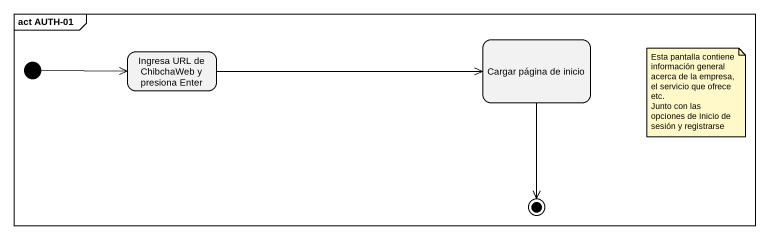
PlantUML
@startuml
mainframe act AUTH-01
hide empty description
state "Ingresa URL de ChibchaWeb y presiona Enter" as Ingresa_URL_de_ChibchaWeb_y
state "Cargar página de inicio" as Cargar_página_de_inicio
[*] -right-> Ingresa_URL_de_ChibchaWeb_y
Ingresa_URL_de_ChibchaWeb_y -right-> Cargar_página_de_inicio
Cargar_página_de_inicio --> [*]
note as N1
  Esta pantalla contiene información general acerca de la empresa, el servicio que ofrece etc.
  Junto con las opciones de Inicio de sesión y registrarse
end note
@enduml
